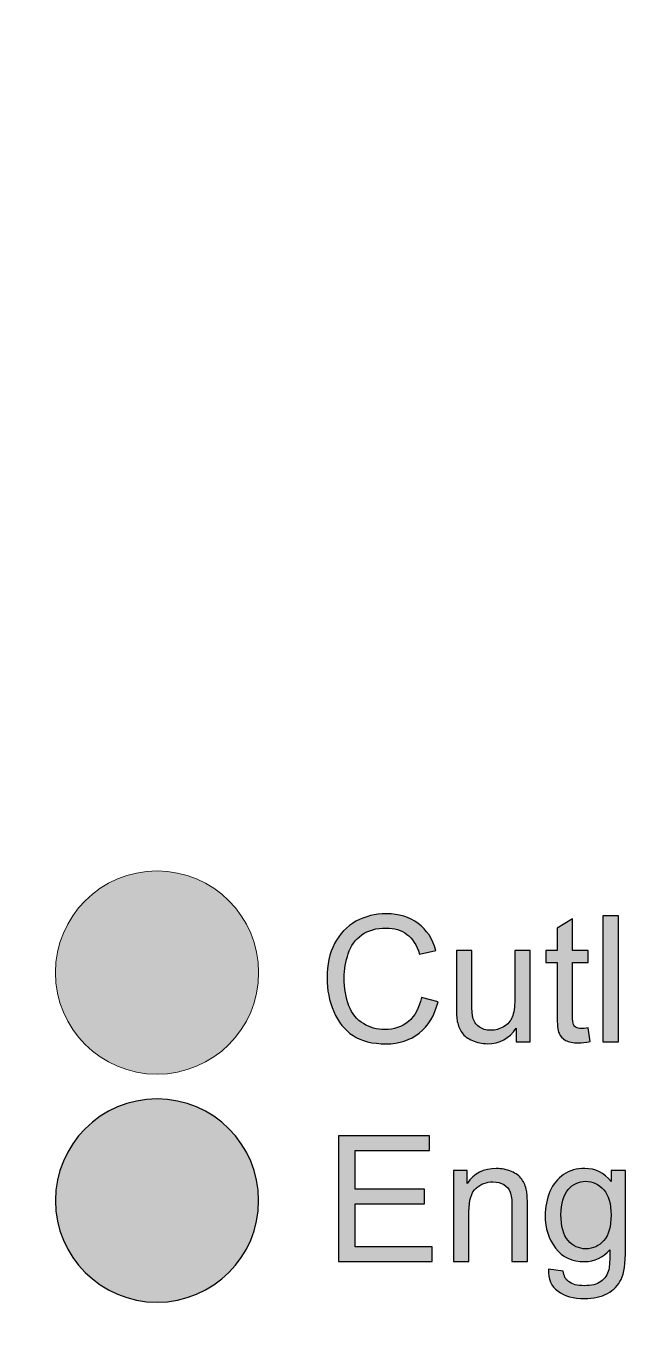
# Model space of a CAD drawing. Header units: millimetres. Extents: x -101 to 101, y -138 to 138.
# Drawn here: x -100.6 to -71.3, y -130.5 to -67.8 of the extents above; entities that cross this region are included whole.
import ezdxf

# ---------------------------------------------------------------- set-up
doc = ezdxf.new("R2010")
doc.units = ezdxf.units.MM
doc.header["$MEASUREMENT"] = 0
doc.layers.add('color logo', color=7, linetype='Continuous')

msp = doc.modelspace()

# ---------------------------------------------------------------- hatches: boundary and pattern name
at = {"layer": 'color logo'}
h = msp.add_hatch(color=1, dxfattribs=at)
edge = h.paths.add_edge_path()
edge.add_spline(control_points=[(-94.2606, -108.4427), (-91.5573, -108.4427), (-89.3659, -110.6343), (-89.3659, -113.3376), (-89.3659, -116.0409), (-91.5573, -118.2325), (-94.2606, -118.2325), (-96.9639, -118.2325), (-99.1553, -116.0409), (-99.1553, -113.3376), (-99.1553, -110.6343), (-96.9639, -108.4427), (-94.2606, -108.4427)], knot_values=[0, 0, 0, 0, 0.25, 0.25, 0.25, 0.5, 0.5, 0.5, 0.75, 0.75, 0.75, 1, 1, 1, 1], degree=3, periodic=1)
h = msp.add_hatch(color=18, dxfattribs=at)
edge = h.paths.add_edge_path()
edge.add_spline(control_points=[(-81.527, -114.5435), (-81.527, -114.5435), (-80.7227, -114.7467), (-80.7227, -114.7467), (-80.892, -115.4071), (-81.1884, -115.9066), (-81.6286, -116.2537), (-82.0604, -116.5924), (-82.5939, -116.7702), (-83.2289, -116.7702), (-83.8808, -116.7702), (-84.4142, -116.6347), (-84.8206, -116.3723), (-85.227, -116.1013), (-85.5403, -115.7203), (-85.7519, -115.2123), (-85.9636, -114.7128), (-86.0737, -114.1709), (-86.0737, -113.5952), (-86.0737, -112.9602), (-85.9551, -112.4098), (-85.7096, -111.9442), (-85.4725, -111.47), (-85.1254, -111.1144), (-84.6851, -110.8689), (-84.2364, -110.6234), (-83.7453, -110.5048), (-83.2119, -110.5048), (-82.6108, -110.5048), (-82.1028, -110.6572), (-81.6879, -110.9705), (-81.273, -111.2753), (-80.9852, -111.7071), (-80.8243, -112.2659), (-80.8243, -112.2659), (-81.6117, -112.4522), (-81.6117, -112.4522), (-81.7472, -112.0119), (-81.9588, -111.6902), (-82.2213, -111.4954), (-82.4923, -111.2922), (-82.8225, -111.1906), (-83.2289, -111.1906), (-83.6945, -111.1906), (-84.084, -111.3007), (-84.3973, -111.5208), (-84.7105, -111.7494), (-84.9307, -112.0458), (-85.0492, -112.4268), (-85.1762, -112.7993), (-85.2439, -113.1888), (-85.2439, -113.5867), (-85.2439, -114.1032), (-85.1677, -114.5519), (-85.0153, -114.9329), (-84.8714, -115.3224), (-84.6343, -115.6103), (-84.3211, -115.7965), (-84.0078, -115.9913), (-83.6607, -116.0844), (-83.2966, -116.0844), (-82.8479, -116.0844), (-82.4669, -115.9574), (-82.1536, -115.6949), (-81.8488, -115.4325), (-81.6371, -115.0515), (-81.527, -114.5435)], knot_values=[0, 0, 0, 0, 0.0454545, 0.0454545, 0.0454545, 0.0909091, 0.0909091, 0.0909091, 0.1363636, 0.1363636, 0.1363636, 0.1818182, 0.1818182, 0.1818182, 0.2272727, 0.2272727, 0.2272727, 0.2727273, 0.2727273, 0.2727273, 0.3181818, 0.3181818, 0.3181818, 0.3636364, 0.3636364, 0.3636364, 0.4090909, 0.4090909, 0.4090909, 0.4545455, 0.4545455, 0.4545455, 0.5, 0.5, 0.5, 0.5454545, 0.5454545, 0.5454545, 0.5909091, 0.5909091, 0.5909091, 0.6363636, 0.6363636, 0.6363636, 0.6818182, 0.6818182, 0.6818182, 0.7272727, 0.7272727, 0.7272727, 0.7727273, 0.7727273, 0.7727273, 0.8181818, 0.8181818, 0.8181818, 0.8636364, 0.8636364, 0.8636364, 0.9090909, 0.9090909, 0.9090909, 0.9545455, 0.9545455, 0.9545455, 1, 1, 1, 1], degree=3, periodic=1)
h = msp.add_hatch(color=18, dxfattribs=at)
edge = h.paths.add_edge_path()
edge.add_spline(control_points=[(-73.5006, -115.9997), (-73.5006, -115.9997), (-73.399, -116.6601), (-73.399, -116.6601), (-73.6106, -116.7025), (-73.7969, -116.7279), (-73.9578, -116.7279), (-74.2287, -116.7279), (-74.4404, -116.6855), (-74.5843, -116.6009), (-74.7367, -116.5162), (-74.8383, -116.3977), (-74.8976, -116.2622), (-74.9568, -116.1183), (-74.9907, -115.8304), (-74.9907, -115.3817), (-74.9907, -115.3817), (-74.9907, -112.8501), (-74.9907, -112.8501), (-74.9907, -112.8501), (-75.541, -112.8501), (-75.541, -112.8501), (-75.541, -112.8501), (-75.541, -112.2744), (-75.541, -112.2744), (-75.541, -112.2744), (-74.9907, -112.2744), (-74.9907, -112.2744), (-74.9907, -112.2744), (-74.9907, -111.1906), (-74.9907, -111.1906), (-74.9907, -111.1906), (-74.2456, -110.7419), (-74.2456, -110.7419), (-74.2456, -110.7419), (-74.2456, -112.2744), (-74.2456, -112.2744), (-74.2456, -112.2744), (-73.5006, -112.2744), (-73.5006, -112.2744), (-73.5006, -112.2744), (-73.5006, -112.8501), (-73.5006, -112.8501), (-73.5006, -112.8501), (-74.2456, -112.8501), (-74.2456, -112.8501), (-74.2456, -112.8501), (-74.2456, -115.424), (-74.2456, -115.424), (-74.2456, -115.6357), (-74.2287, -115.7711), (-74.2033, -115.8304), (-74.1779, -115.8981), (-74.1356, -115.9405), (-74.0763, -115.9828), (-74.017, -116.0167), (-73.9324, -116.0336), (-73.8223, -116.0336), (-73.7461, -116.0336), (-73.636, -116.0251), (-73.5006, -115.9997)], knot_values=[0, 0, 0, 0, 0.05, 0.05, 0.05, 0.1, 0.1, 0.1, 0.15, 0.15, 0.15, 0.2, 0.2, 0.2, 0.25, 0.25, 0.25, 0.3, 0.3, 0.3, 0.35, 0.35, 0.35, 0.4, 0.4, 0.4, 0.45, 0.45, 0.45, 0.5, 0.5, 0.5, 0.55, 0.55, 0.55, 0.6, 0.6, 0.6, 0.65, 0.65, 0.65, 0.7, 0.7, 0.7, 0.75, 0.75, 0.75, 0.8, 0.8, 0.8, 0.85, 0.85, 0.85, 0.9, 0.9, 0.9, 0.95, 0.95, 0.95, 1, 1, 1, 1], degree=3, periodic=1)
h = msp.add_hatch(color=18, dxfattribs=at)
edge = h.paths.add_edge_path()
edge.add_spline(control_points=[(-72.7809, -116.6686), (-72.7809, -116.6686), (-72.7809, -110.6064), (-72.7809, -110.6064), (-72.7809, -110.6064), (-72.0359, -110.6064), (-72.0359, -110.6064), (-72.0359, -110.6064), (-72.0359, -116.6686), (-72.0359, -116.6686), (-72.0359, -116.6686), (-72.7809, -116.6686), (-72.7809, -116.6686)], knot_values=[0, 0, 0, 0, 0.25, 0.25, 0.25, 0.5, 0.5, 0.5, 0.75, 0.75, 0.75, 1, 1, 1, 1], degree=3, periodic=1)
h = msp.add_hatch(color=18, dxfattribs=at)
edge = h.paths.add_edge_path()
edge.add_spline(control_points=[(-76.955, -116.6686), (-76.955, -116.6686), (-76.955, -116.0167), (-76.955, -116.0167), (-77.2937, -116.5162), (-77.7593, -116.7617), (-78.3435, -116.7617), (-78.606, -116.7617), (-78.8431, -116.7109), (-79.0717, -116.6093), (-79.2918, -116.5162), (-79.4611, -116.3892), (-79.5712, -116.2368), (-79.6728, -116.0844), (-79.749, -115.9066), (-79.7998, -115.6865), (-79.8252, -115.5425), (-79.8421, -115.3055), (-79.8421, -114.9922), (-79.8421, -114.9922), (-79.8421, -112.2744), (-79.8421, -112.2744), (-79.8421, -112.2744), (-79.0971, -112.2744), (-79.0971, -112.2744), (-79.0971, -112.2744), (-79.0971, -114.7043), (-79.0971, -114.7043), (-79.0971, -115.0938), (-79.0801, -115.3563), (-79.0547, -115.4917), (-79.0039, -115.6865), (-78.9023, -115.8389), (-78.7499, -115.9489), (-78.606, -116.059), (-78.4197, -116.1183), (-78.1911, -116.1183), (-77.971, -116.1183), (-77.7593, -116.059), (-77.5646, -115.9489), (-77.3699, -115.8304), (-77.2344, -115.678), (-77.1497, -115.4833), (-77.0735, -115.2801), (-77.0312, -115.0007), (-77.0312, -114.6197), (-77.0312, -114.6197), (-77.0312, -112.2744), (-77.0312, -112.2744), (-77.0312, -112.2744), (-76.2861, -112.2744), (-76.2861, -112.2744), (-76.2861, -112.2744), (-76.2861, -116.6686), (-76.2861, -116.6686), (-76.2861, -116.6686), (-76.955, -116.6686), (-76.955, -116.6686)], knot_values=[0, 0, 0, 0, 0.0526316, 0.0526316, 0.0526316, 0.1052632, 0.1052632, 0.1052632, 0.1578947, 0.1578947, 0.1578947, 0.2105263, 0.2105263, 0.2105263, 0.2631579, 0.2631579, 0.2631579, 0.3157895, 0.3157895, 0.3157895, 0.3684211, 0.3684211, 0.3684211, 0.4210526, 0.4210526, 0.4210526, 0.4736842, 0.4736842, 0.4736842, 0.5263158, 0.5263158, 0.5263158, 0.5789474, 0.5789474, 0.5789474, 0.6315789, 0.6315789, 0.6315789, 0.6842105, 0.6842105, 0.6842105, 0.7368421, 0.7368421, 0.7368421, 0.7894737, 0.7894737, 0.7894737, 0.8421053, 0.8421053, 0.8421053, 0.8947368, 0.8947368, 0.8947368, 0.9473684, 0.9473684, 0.9473684, 1, 1, 1, 1], degree=3, periodic=1)
h = msp.add_hatch(color=18, dxfattribs=at)
edge = h.paths.add_edge_path()
edge.add_spline(control_points=[(-94.2606, -119.423), (-91.5573, -119.423), (-89.3659, -121.6144), (-89.3659, -124.3177), (-89.3659, -127.021), (-91.5573, -129.2126), (-94.2606, -129.2126), (-96.9639, -129.2126), (-99.1553, -127.021), (-99.1553, -124.3177), (-99.1553, -121.6144), (-96.9639, -119.423), (-94.2606, -119.423)], knot_values=[0, 0, 0, 0, 0.25, 0.25, 0.25, 0.5, 0.5, 0.5, 0.75, 0.75, 0.75, 1, 1, 1, 1], degree=3, periodic=1)
h = msp.add_hatch(color=18, dxfattribs=at)
edge = h.paths.add_edge_path()
edge.add_spline(control_points=[(-85.5218, -127.2598), (-85.5218, -127.2598), (-85.5218, -121.1976), (-85.5218, -121.1976), (-85.5218, -121.1976), (-81.1445, -121.1976), (-81.1445, -121.1976), (-81.1445, -121.1976), (-81.1445, -121.9088), (-81.1445, -121.9088), (-81.1445, -121.9088), (-84.7175, -121.9088), (-84.7175, -121.9088), (-84.7175, -121.9088), (-84.7175, -123.7715), (-84.7175, -123.7715), (-84.7175, -123.7715), (-81.3731, -123.7715), (-81.3731, -123.7715), (-81.3731, -123.7715), (-81.3731, -124.4827), (-81.3731, -124.4827), (-81.3731, -124.4827), (-84.7175, -124.4827), (-84.7175, -124.4827), (-84.7175, -124.4827), (-84.7175, -126.5486), (-84.7175, -126.5486), (-84.7175, -126.5486), (-81.0006, -126.5486), (-81.0006, -126.5486), (-81.0006, -126.5486), (-81.0006, -127.2598), (-81.0006, -127.2598), (-81.0006, -127.2598), (-85.5218, -127.2598), (-85.5218, -127.2598)], knot_values=[0, 0, 0, 0, 0.0833333, 0.0833333, 0.0833333, 0.1666667, 0.1666667, 0.1666667, 0.25, 0.25, 0.25, 0.3333333, 0.3333333, 0.3333333, 0.4166667, 0.4166667, 0.4166667, 0.5, 0.5, 0.5, 0.5833333, 0.5833333, 0.5833333, 0.6666667, 0.6666667, 0.6666667, 0.75, 0.75, 0.75, 0.8333333, 0.8333333, 0.8333333, 0.9166667, 0.9166667, 0.9166667, 1, 1, 1, 1], degree=3, periodic=1)
h = msp.add_hatch(color=18, dxfattribs=at)
edge = h.paths.add_edge_path()
edge.add_spline(control_points=[(-79.9846, -127.2598), (-79.9846, -127.2598), (-79.9846, -122.8656), (-79.9846, -122.8656), (-79.9846, -122.8656), (-79.3157, -122.8656), (-79.3157, -122.8656), (-79.3157, -122.8656), (-79.3157, -123.4921), (-79.3157, -123.4921), (-78.994, -123.0095), (-78.5283, -122.7724), (-77.9187, -122.7724), (-77.6563, -122.7724), (-77.4107, -122.8232), (-77.1906, -122.9164), (-76.9705, -123.0095), (-76.8011, -123.1365), (-76.6911, -123.2889), (-76.581, -123.4413), (-76.5048, -123.6276), (-76.4625, -123.8393), (-76.4371, -123.9747), (-76.4201, -124.2203), (-76.4201, -124.5589), (-76.4201, -124.5589), (-76.4201, -127.2598), (-76.4201, -127.2598), (-76.4201, -127.2598), (-77.1652, -127.2598), (-77.1652, -127.2598), (-77.1652, -127.2598), (-77.1652, -124.5928), (-77.1652, -124.5928), (-77.1652, -124.288), (-77.1906, -124.0594), (-77.2499, -123.907), (-77.3091, -123.7631), (-77.4107, -123.6361), (-77.5547, -123.5514), (-77.7071, -123.4583), (-77.8764, -123.4159), (-78.0796, -123.4159), (-78.3929, -123.4159), (-78.6638, -123.5175), (-78.8924, -123.7207), (-79.121, -123.9155), (-79.2395, -124.2965), (-79.2395, -124.8637), (-79.2395, -124.8637), (-79.2395, -127.2598), (-79.2395, -127.2598), (-79.2395, -127.2598), (-79.9846, -127.2598), (-79.9846, -127.2598)], knot_values=[0, 0, 0, 0, 0.0555556, 0.0555556, 0.0555556, 0.1111111, 0.1111111, 0.1111111, 0.1666667, 0.1666667, 0.1666667, 0.2222222, 0.2222222, 0.2222222, 0.2777778, 0.2777778, 0.2777778, 0.3333333, 0.3333333, 0.3333333, 0.3888889, 0.3888889, 0.3888889, 0.4444444, 0.4444444, 0.4444444, 0.5, 0.5, 0.5, 0.5555556, 0.5555556, 0.5555556, 0.6111111, 0.6111111, 0.6111111, 0.6666667, 0.6666667, 0.6666667, 0.7222222, 0.7222222, 0.7222222, 0.7777778, 0.7777778, 0.7777778, 0.8333333, 0.8333333, 0.8333333, 0.8888889, 0.8888889, 0.8888889, 0.9444444, 0.9444444, 0.9444444, 1, 1, 1, 1], degree=3, periodic=1)
h = msp.add_hatch(color=18, dxfattribs=at)
edge = h.paths.add_edge_path()
edge.add_spline(control_points=[(-75.4126, -127.6239), (-75.4126, -127.6239), (-74.6929, -127.7255), (-74.6929, -127.7255), (-74.6675, -127.9456), (-74.5828, -128.1149), (-74.4389, -128.2165), (-74.2526, -128.352), (-74.0071, -128.4197), (-73.6854, -128.4197), (-73.3382, -128.4197), (-73.0758, -128.352), (-72.881, -128.2165), (-72.6948, -128.0811), (-72.5678, -127.8863), (-72.5, -127.6408), (-72.4662, -127.4884), (-72.4492, -127.1667), (-72.4492, -126.6841), (-72.7794, -127.0651), (-73.1774, -127.2598), (-73.6684, -127.2598), (-74.2696, -127.2598), (-74.7352, -127.0397), (-75.0654, -126.6079), (-75.4041, -126.1676), (-75.565, -125.6511), (-75.565, -125.0415), (-75.565, -124.6182), (-75.4888, -124.2372), (-75.3364, -123.8816), (-75.184, -123.526), (-74.9638, -123.2551), (-74.676, -123.0603), (-74.3881, -122.8656), (-74.0494, -122.7724), (-73.66, -122.7724), (-73.1435, -122.7724), (-72.7202, -122.9841), (-72.3815, -123.4075), (-72.3815, -123.4075), (-72.3815, -122.8656), (-72.3815, -122.8656), (-72.3815, -122.8656), (-71.6957, -122.8656), (-71.6957, -122.8656), (-71.6957, -122.8656), (-71.6957, -126.6587), (-71.6957, -126.6587), (-71.6957, -127.3445), (-71.7634, -127.8271), (-71.9074, -128.1149), (-72.0428, -128.4028), (-72.263, -128.6229), (-72.5678, -128.7923), (-72.8641, -128.9531), (-73.2366, -129.0378), (-73.6769, -129.0378), (-74.2018, -129.0378), (-74.6252, -128.9193), (-74.9469, -128.6822), (-75.2686, -128.4536), (-75.421, -128.098), (-75.4126, -127.6239)], knot_values=[0, 0, 0, 0, 0.047619, 0.047619, 0.047619, 0.0952381, 0.0952381, 0.0952381, 0.1428571, 0.1428571, 0.1428571, 0.1904762, 0.1904762, 0.1904762, 0.2380952, 0.2380952, 0.2380952, 0.2857143, 0.2857143, 0.2857143, 0.3333333, 0.3333333, 0.3333333, 0.3809524, 0.3809524, 0.3809524, 0.4285714, 0.4285714, 0.4285714, 0.4761905, 0.4761905, 0.4761905, 0.5238095, 0.5238095, 0.5238095, 0.5714286, 0.5714286, 0.5714286, 0.6190476, 0.6190476, 0.6190476, 0.6666667, 0.6666667, 0.6666667, 0.7142857, 0.7142857, 0.7142857, 0.7619048, 0.7619048, 0.7619048, 0.8095238, 0.8095238, 0.8095238, 0.8571429, 0.8571429, 0.8571429, 0.9047619, 0.9047619, 0.9047619, 0.952381, 0.952381, 0.952381, 1, 1, 1, 1], degree=3, periodic=1)
h = msp.add_hatch(color=18, dxfattribs=at)
edge = h.paths.add_edge_path()
edge.add_spline(control_points=[(-74.803, -124.9907), (-74.803, -125.558), (-74.6929, -125.9813), (-74.4643, -126.2438), (-74.2272, -126.5063), (-73.9478, -126.6417), (-73.6007, -126.6417), (-73.2536, -126.6417), (-72.9742, -126.5063), (-72.7371, -126.2438), (-72.5085, -125.9813), (-72.39, -125.5749), (-72.39, -125.0077), (-72.39, -124.4743), (-72.5085, -124.0679), (-72.7456, -123.7969), (-72.9911, -123.526), (-73.279, -123.3905), (-73.6092, -123.3905), (-73.9394, -123.3905), (-74.2272, -123.526), (-74.4558, -123.7885), (-74.6844, -124.0594), (-74.803, -124.4573), (-74.803, -124.9907)], knot_values=[0, 0, 0, 0, 0.125, 0.125, 0.125, 0.25, 0.25, 0.25, 0.375, 0.375, 0.375, 0.5, 0.5, 0.5, 0.625, 0.625, 0.625, 0.75, 0.75, 0.75, 0.875, 0.875, 0.875, 1, 1, 1, 1], degree=3, periodic=1)

# ---------------------------------------------------------------- linework, layer by layer
at = {"layer": 'color logo', "color": 1, "lineweight": 9}
msp.add_open_spline([(-2.4107, -128.529), (-15.3626, -106.2261), (-28.3144, -83.9232), (-41.2663, -61.6203), (-37.8406, -41.9474), (-34.4149, -22.2744), (-30.9892, -2.6015), (-42.5883, -5.829), (-54.0458, -9.0173), (-65.6457, -12.245), (-77.0723, 1.2243), (-87.0316, 12.964), (-98.4582, 26.4334), (-100.4158, 28.7411), (-100.569, 31.1891), (-98.573, 33.5412), (-87.5972, 46.4793), (-76.6215, 59.4171), (-65.6457, 72.3552), (-54.1831, 69.1659), (-42.7226, 65.9774), (-31.2406, 62.7829), (-33.6509, 74.0776), (-36.0613, 85.3721), (-38.4716, 96.6668), (-26.2733, 110.1599), (-15.4923, 122.0849), (-3.2939, 135.5779), (-0.7508, 138.3917), (1.2281, 138.4242), (3.7712, 135.6115), (15.5072, 122.6299), (27.2432, 109.6485), (38.9792, 96.6668), (36.5689, 85.3721), (34.1585, 74.0776), (31.7482, 62.7829), (43.217, 65.9738), (54.6842, 69.1643), (66.1531, 72.3552), (77.3654, 59.1386), (86.8707, 47.9341), (98.0831, 34.7174), (100.7544, 31.5689), (100.5763, 28.3317), (97.9077, 25.1858), (87.3228, 12.7088), (76.738, 0.2319), (66.1531, -12.245), (54.5466, -9.0155), (43.0949, -5.8289), (31.4965, -2.6015), (34.9223, -22.2744), (38.3481, -41.9474), (41.7739, -61.6203), (28.2687, -84.8756), (16.4428, -105.2392), (2.9376, -128.4943), (1.7541, -130.5315), (-1.2384, -130.5482), (-2.4107, -128.529)], degree=3, knots=[0, 0, 0, 0, 0.05, 0.05, 0.05, 0.1, 0.1, 0.1, 0.15, 0.15, 0.15, 0.2, 0.2, 0.2, 0.25, 0.25, 0.25, 0.3, 0.3, 0.3, 0.35, 0.35, 0.35, 0.4, 0.4, 0.4, 0.45, 0.45, 0.45, 0.5, 0.5, 0.5, 0.55, 0.55, 0.55, 0.6, 0.6, 0.6, 0.65, 0.65, 0.65, 0.7, 0.7, 0.7, 0.75, 0.75, 0.75, 0.8, 0.8, 0.8, 0.85, 0.85, 0.85, 0.9, 0.9, 0.9, 0.95, 0.95, 0.95, 1, 1, 1, 1], dxfattribs=at)
at = {"layer": 'color logo', "lineweight": 20}
msp.add_open_spline([(-94.2606, -108.4427), (-91.5573, -108.4427), (-89.3659, -110.6343), (-89.3659, -113.3376), (-89.3659, -116.0409), (-91.5573, -118.2325), (-94.2606, -118.2325), (-96.9639, -118.2325), (-99.1553, -116.0409), (-99.1553, -113.3376), (-99.1553, -110.6343), (-96.9639, -108.4427), (-94.2606, -108.4427)], degree=3, knots=[0, 0, 0, 0, 0.25, 0.25, 0.25, 0.5, 0.5, 0.5, 0.75, 0.75, 0.75, 1, 1, 1, 1], dxfattribs=at)
at = {"layer": 'color logo'}
for points, knots in [([(-81.527, -114.5435), (-81.527, -114.5435), (-80.7227, -114.7467), (-80.7227, -114.7467), (-80.892, -115.4071), (-81.1884, -115.9066), (-81.6286, -116.2537), (-82.0604, -116.5924), (-82.5939, -116.7702), (-83.2289, -116.7702), (-83.8808, -116.7702), (-84.4142, -116.6347), (-84.8206, -116.3723), (-85.227, -116.1013), (-85.5403, -115.7203), (-85.7519, -115.2123), (-85.9636, -114.7128), (-86.0737, -114.1709), (-86.0737, -113.5952), (-86.0737, -112.9602), (-85.9551, -112.4098), (-85.7096, -111.9442), (-85.4725, -111.47), (-85.1254, -111.1144), (-84.6851, -110.8689), (-84.2364, -110.6234), (-83.7453, -110.5048), (-83.2119, -110.5048), (-82.6108, -110.5048), (-82.1028, -110.6572), (-81.6879, -110.9705), (-81.273, -111.2753), (-80.9852, -111.7071), (-80.8243, -112.2659), (-80.8243, -112.2659), (-81.6117, -112.4522), (-81.6117, -112.4522), (-81.7472, -112.0119), (-81.9588, -111.6902), (-82.2213, -111.4954), (-82.4923, -111.2922), (-82.8225, -111.1906), (-83.2289, -111.1906), (-83.6945, -111.1906), (-84.084, -111.3007), (-84.3973, -111.5208), (-84.7105, -111.7494), (-84.9307, -112.0458), (-85.0492, -112.4268), (-85.1762, -112.7993), (-85.2439, -113.1888), (-85.2439, -113.5867), (-85.2439, -114.1032), (-85.1677, -114.5519), (-85.0153, -114.9329), (-84.8714, -115.3224), (-84.6343, -115.6103), (-84.3211, -115.7965), (-84.0078, -115.9913), (-83.6607, -116.0844), (-83.2966, -116.0844), (-82.8479, -116.0844), (-82.4669, -115.9574), (-82.1536, -115.6949), (-81.8488, -115.4325), (-81.6371, -115.0515), (-81.527, -114.5435)], [0, 0, 0, 0, 0.0454545, 0.0454545, 0.0454545, 0.0909091, 0.0909091, 0.0909091, 0.1363636, 0.1363636, 0.1363636, 0.1818182, 0.1818182, 0.1818182, 0.2272727, 0.2272727, 0.2272727, 0.2727273, 0.2727273, 0.2727273, 0.3181818, 0.3181818, 0.3181818, 0.3636364, 0.3636364, 0.3636364, 0.4090909, 0.4090909, 0.4090909, 0.4545455, 0.4545455, 0.4545455, 0.5, 0.5, 0.5, 0.5454545, 0.5454545, 0.5454545, 0.5909091, 0.5909091, 0.5909091, 0.6363636, 0.6363636, 0.6363636, 0.6818182, 0.6818182, 0.6818182, 0.7272727, 0.7272727, 0.7272727, 0.7727273, 0.7727273, 0.7727273, 0.8181818, 0.8181818, 0.8181818, 0.8636364, 0.8636364, 0.8636364, 0.9090909, 0.9090909, 0.9090909, 0.9545455, 0.9545455, 0.9545455, 1, 1, 1, 1]), ([(-73.5006, -115.9997), (-73.5006, -115.9997), (-73.399, -116.6601), (-73.399, -116.6601), (-73.6106, -116.7025), (-73.7969, -116.7279), (-73.9578, -116.7279), (-74.2287, -116.7279), (-74.4404, -116.6855), (-74.5843, -116.6009), (-74.7367, -116.5162), (-74.8383, -116.3977), (-74.8976, -116.2622), (-74.9568, -116.1183), (-74.9907, -115.8304), (-74.9907, -115.3817), (-74.9907, -115.3817), (-74.9907, -112.8501), (-74.9907, -112.8501), (-74.9907, -112.8501), (-75.541, -112.8501), (-75.541, -112.8501), (-75.541, -112.8501), (-75.541, -112.2744), (-75.541, -112.2744), (-75.541, -112.2744), (-74.9907, -112.2744), (-74.9907, -112.2744), (-74.9907, -112.2744), (-74.9907, -111.1906), (-74.9907, -111.1906), (-74.9907, -111.1906), (-74.2456, -110.7419), (-74.2456, -110.7419), (-74.2456, -110.7419), (-74.2456, -112.2744), (-74.2456, -112.2744), (-74.2456, -112.2744), (-73.5006, -112.2744), (-73.5006, -112.2744), (-73.5006, -112.2744), (-73.5006, -112.8501), (-73.5006, -112.8501), (-73.5006, -112.8501), (-74.2456, -112.8501), (-74.2456, -112.8501), (-74.2456, -112.8501), (-74.2456, -115.424), (-74.2456, -115.424), (-74.2456, -115.6357), (-74.2287, -115.7711), (-74.2033, -115.8304), (-74.1779, -115.8981), (-74.1356, -115.9405), (-74.0763, -115.9828), (-74.017, -116.0167), (-73.9324, -116.0336), (-73.8223, -116.0336), (-73.7461, -116.0336), (-73.636, -116.0251), (-73.5006, -115.9997)], [0, 0, 0, 0, 0.05, 0.05, 0.05, 0.1, 0.1, 0.1, 0.15, 0.15, 0.15, 0.2, 0.2, 0.2, 0.25, 0.25, 0.25, 0.3, 0.3, 0.3, 0.35, 0.35, 0.35, 0.4, 0.4, 0.4, 0.45, 0.45, 0.45, 0.5, 0.5, 0.5, 0.55, 0.55, 0.55, 0.6, 0.6, 0.6, 0.65, 0.65, 0.65, 0.7, 0.7, 0.7, 0.75, 0.75, 0.75, 0.8, 0.8, 0.8, 0.85, 0.85, 0.85, 0.9, 0.9, 0.9, 0.95, 0.95, 0.95, 1, 1, 1, 1]), ([(-72.7809, -116.6686), (-72.7809, -116.6686), (-72.7809, -110.6064), (-72.7809, -110.6064), (-72.7809, -110.6064), (-72.0359, -110.6064), (-72.0359, -110.6064), (-72.0359, -110.6064), (-72.0359, -116.6686), (-72.0359, -116.6686), (-72.0359, -116.6686), (-72.7809, -116.6686), (-72.7809, -116.6686)], [0, 0, 0, 0, 0.25, 0.25, 0.25, 0.5, 0.5, 0.5, 0.75, 0.75, 0.75, 1, 1, 1, 1]), ([(-76.955, -116.6686), (-76.955, -116.6686), (-76.955, -116.0167), (-76.955, -116.0167), (-77.2937, -116.5162), (-77.7593, -116.7617), (-78.3435, -116.7617), (-78.606, -116.7617), (-78.8431, -116.7109), (-79.0717, -116.6093), (-79.2918, -116.5162), (-79.4611, -116.3892), (-79.5712, -116.2368), (-79.6728, -116.0844), (-79.749, -115.9066), (-79.7998, -115.6865), (-79.8252, -115.5425), (-79.8421, -115.3055), (-79.8421, -114.9922), (-79.8421, -114.9922), (-79.8421, -112.2744), (-79.8421, -112.2744), (-79.8421, -112.2744), (-79.0971, -112.2744), (-79.0971, -112.2744), (-79.0971, -112.2744), (-79.0971, -114.7043), (-79.0971, -114.7043), (-79.0971, -115.0938), (-79.0801, -115.3563), (-79.0547, -115.4917), (-79.0039, -115.6865), (-78.9023, -115.8389), (-78.7499, -115.9489), (-78.606, -116.059), (-78.4197, -116.1183), (-78.1911, -116.1183), (-77.971, -116.1183), (-77.7593, -116.059), (-77.5646, -115.9489), (-77.3699, -115.8304), (-77.2344, -115.678), (-77.1497, -115.4833), (-77.0735, -115.2801), (-77.0312, -115.0007), (-77.0312, -114.6197), (-77.0312, -114.6197), (-77.0312, -112.2744), (-77.0312, -112.2744), (-77.0312, -112.2744), (-76.2861, -112.2744), (-76.2861, -112.2744), (-76.2861, -112.2744), (-76.2861, -116.6686), (-76.2861, -116.6686), (-76.2861, -116.6686), (-76.955, -116.6686), (-76.955, -116.6686)], [0, 0, 0, 0, 0.0526316, 0.0526316, 0.0526316, 0.1052632, 0.1052632, 0.1052632, 0.1578947, 0.1578947, 0.1578947, 0.2105263, 0.2105263, 0.2105263, 0.2631579, 0.2631579, 0.2631579, 0.3157895, 0.3157895, 0.3157895, 0.3684211, 0.3684211, 0.3684211, 0.4210526, 0.4210526, 0.4210526, 0.4736842, 0.4736842, 0.4736842, 0.5263158, 0.5263158, 0.5263158, 0.5789474, 0.5789474, 0.5789474, 0.6315789, 0.6315789, 0.6315789, 0.6842105, 0.6842105, 0.6842105, 0.7368421, 0.7368421, 0.7368421, 0.7894737, 0.7894737, 0.7894737, 0.8421053, 0.8421053, 0.8421053, 0.8947368, 0.8947368, 0.8947368, 0.9473684, 0.9473684, 0.9473684, 1, 1, 1, 1]), ([(-94.2606, -119.423), (-91.5573, -119.423), (-89.3659, -121.6144), (-89.3659, -124.3177), (-89.3659, -127.021), (-91.5573, -129.2126), (-94.2606, -129.2126), (-96.9639, -129.2126), (-99.1553, -127.021), (-99.1553, -124.3177), (-99.1553, -121.6144), (-96.9639, -119.423), (-94.2606, -119.423)], [0, 0, 0, 0, 0.25, 0.25, 0.25, 0.5, 0.5, 0.5, 0.75, 0.75, 0.75, 1, 1, 1, 1]), ([(-85.5218, -127.2598), (-85.5218, -127.2598), (-85.5218, -121.1976), (-85.5218, -121.1976), (-85.5218, -121.1976), (-81.1445, -121.1976), (-81.1445, -121.1976), (-81.1445, -121.1976), (-81.1445, -121.9088), (-81.1445, -121.9088), (-81.1445, -121.9088), (-84.7175, -121.9088), (-84.7175, -121.9088), (-84.7175, -121.9088), (-84.7175, -123.7715), (-84.7175, -123.7715), (-84.7175, -123.7715), (-81.3731, -123.7715), (-81.3731, -123.7715), (-81.3731, -123.7715), (-81.3731, -124.4827), (-81.3731, -124.4827), (-81.3731, -124.4827), (-84.7175, -124.4827), (-84.7175, -124.4827), (-84.7175, -124.4827), (-84.7175, -126.5486), (-84.7175, -126.5486), (-84.7175, -126.5486), (-81.0006, -126.5486), (-81.0006, -126.5486), (-81.0006, -126.5486), (-81.0006, -127.2598), (-81.0006, -127.2598), (-81.0006, -127.2598), (-85.5218, -127.2598), (-85.5218, -127.2598)], [0, 0, 0, 0, 0.0833333, 0.0833333, 0.0833333, 0.1666667, 0.1666667, 0.1666667, 0.25, 0.25, 0.25, 0.3333333, 0.3333333, 0.3333333, 0.4166667, 0.4166667, 0.4166667, 0.5, 0.5, 0.5, 0.5833333, 0.5833333, 0.5833333, 0.6666667, 0.6666667, 0.6666667, 0.75, 0.75, 0.75, 0.8333333, 0.8333333, 0.8333333, 0.9166667, 0.9166667, 0.9166667, 1, 1, 1, 1]), ([(-79.9846, -127.2598), (-79.9846, -127.2598), (-79.9846, -122.8656), (-79.9846, -122.8656), (-79.9846, -122.8656), (-79.3157, -122.8656), (-79.3157, -122.8656), (-79.3157, -122.8656), (-79.3157, -123.4921), (-79.3157, -123.4921), (-78.994, -123.0095), (-78.5283, -122.7724), (-77.9187, -122.7724), (-77.6563, -122.7724), (-77.4107, -122.8232), (-77.1906, -122.9164), (-76.9705, -123.0095), (-76.8011, -123.1365), (-76.6911, -123.2889), (-76.581, -123.4413), (-76.5048, -123.6276), (-76.4625, -123.8393), (-76.4371, -123.9747), (-76.4201, -124.2203), (-76.4201, -124.5589), (-76.4201, -124.5589), (-76.4201, -127.2598), (-76.4201, -127.2598), (-76.4201, -127.2598), (-77.1652, -127.2598), (-77.1652, -127.2598), (-77.1652, -127.2598), (-77.1652, -124.5928), (-77.1652, -124.5928), (-77.1652, -124.288), (-77.1906, -124.0594), (-77.2499, -123.907), (-77.3091, -123.7631), (-77.4107, -123.6361), (-77.5547, -123.5514), (-77.7071, -123.4583), (-77.8764, -123.4159), (-78.0796, -123.4159), (-78.3929, -123.4159), (-78.6638, -123.5175), (-78.8924, -123.7207), (-79.121, -123.9155), (-79.2395, -124.2965), (-79.2395, -124.8637), (-79.2395, -124.8637), (-79.2395, -127.2598), (-79.2395, -127.2598), (-79.2395, -127.2598), (-79.9846, -127.2598), (-79.9846, -127.2598)], [0, 0, 0, 0, 0.0555556, 0.0555556, 0.0555556, 0.1111111, 0.1111111, 0.1111111, 0.1666667, 0.1666667, 0.1666667, 0.2222222, 0.2222222, 0.2222222, 0.2777778, 0.2777778, 0.2777778, 0.3333333, 0.3333333, 0.3333333, 0.3888889, 0.3888889, 0.3888889, 0.4444444, 0.4444444, 0.4444444, 0.5, 0.5, 0.5, 0.5555556, 0.5555556, 0.5555556, 0.6111111, 0.6111111, 0.6111111, 0.6666667, 0.6666667, 0.6666667, 0.7222222, 0.7222222, 0.7222222, 0.7777778, 0.7777778, 0.7777778, 0.8333333, 0.8333333, 0.8333333, 0.8888889, 0.8888889, 0.8888889, 0.9444444, 0.9444444, 0.9444444, 1, 1, 1, 1]), ([(-75.4126, -127.6239), (-75.4126, -127.6239), (-74.6929, -127.7255), (-74.6929, -127.7255), (-74.6675, -127.9456), (-74.5828, -128.1149), (-74.4389, -128.2165), (-74.2526, -128.352), (-74.0071, -128.4197), (-73.6854, -128.4197), (-73.3382, -128.4197), (-73.0758, -128.352), (-72.881, -128.2165), (-72.6948, -128.0811), (-72.5678, -127.8863), (-72.5, -127.6408), (-72.4662, -127.4884), (-72.4492, -127.1667), (-72.4492, -126.6841), (-72.7794, -127.0651), (-73.1774, -127.2598), (-73.6684, -127.2598), (-74.2696, -127.2598), (-74.7352, -127.0397), (-75.0654, -126.6079), (-75.4041, -126.1676), (-75.565, -125.6511), (-75.565, -125.0415), (-75.565, -124.6182), (-75.4888, -124.2372), (-75.3364, -123.8816), (-75.184, -123.526), (-74.9638, -123.2551), (-74.676, -123.0603), (-74.3881, -122.8656), (-74.0494, -122.7724), (-73.66, -122.7724), (-73.1435, -122.7724), (-72.7202, -122.9841), (-72.3815, -123.4075), (-72.3815, -123.4075), (-72.3815, -122.8656), (-72.3815, -122.8656), (-72.3815, -122.8656), (-71.6957, -122.8656), (-71.6957, -122.8656), (-71.6957, -122.8656), (-71.6957, -126.6587), (-71.6957, -126.6587), (-71.6957, -127.3445), (-71.7634, -127.8271), (-71.9074, -128.1149), (-72.0428, -128.4028), (-72.263, -128.6229), (-72.5678, -128.7923), (-72.8641, -128.9531), (-73.2366, -129.0378), (-73.6769, -129.0378), (-74.2018, -129.0378), (-74.6252, -128.9193), (-74.9469, -128.6822), (-75.2686, -128.4536), (-75.421, -128.098), (-75.4126, -127.6239)], [0, 0, 0, 0, 0.047619, 0.047619, 0.047619, 0.0952381, 0.0952381, 0.0952381, 0.1428571, 0.1428571, 0.1428571, 0.1904762, 0.1904762, 0.1904762, 0.2380952, 0.2380952, 0.2380952, 0.2857143, 0.2857143, 0.2857143, 0.3333333, 0.3333333, 0.3333333, 0.3809524, 0.3809524, 0.3809524, 0.4285714, 0.4285714, 0.4285714, 0.4761905, 0.4761905, 0.4761905, 0.5238095, 0.5238095, 0.5238095, 0.5714286, 0.5714286, 0.5714286, 0.6190476, 0.6190476, 0.6190476, 0.6666667, 0.6666667, 0.6666667, 0.7142857, 0.7142857, 0.7142857, 0.7619048, 0.7619048, 0.7619048, 0.8095238, 0.8095238, 0.8095238, 0.8571429, 0.8571429, 0.8571429, 0.9047619, 0.9047619, 0.9047619, 0.952381, 0.952381, 0.952381, 1, 1, 1, 1]), ([(-74.803, -124.9907), (-74.803, -125.558), (-74.6929, -125.9813), (-74.4643, -126.2438), (-74.2272, -126.5063), (-73.9478, -126.6417), (-73.6007, -126.6417), (-73.2536, -126.6417), (-72.9742, -126.5063), (-72.7371, -126.2438), (-72.5085, -125.9813), (-72.39, -125.5749), (-72.39, -125.0077), (-72.39, -124.4743), (-72.5085, -124.0679), (-72.7456, -123.7969), (-72.9911, -123.526), (-73.279, -123.3905), (-73.6092, -123.3905), (-73.9394, -123.3905), (-74.2272, -123.526), (-74.4558, -123.7885), (-74.6844, -124.0594), (-74.803, -124.4573), (-74.803, -124.9907)], [0, 0, 0, 0, 0.125, 0.125, 0.125, 0.25, 0.25, 0.25, 0.375, 0.375, 0.375, 0.5, 0.5, 0.5, 0.625, 0.625, 0.625, 0.75, 0.75, 0.75, 0.875, 0.875, 0.875, 1, 1, 1, 1])]:
    msp.add_open_spline(points, degree=3, knots=knots, dxfattribs=at)

doc.saveas('drawing.dxf')
